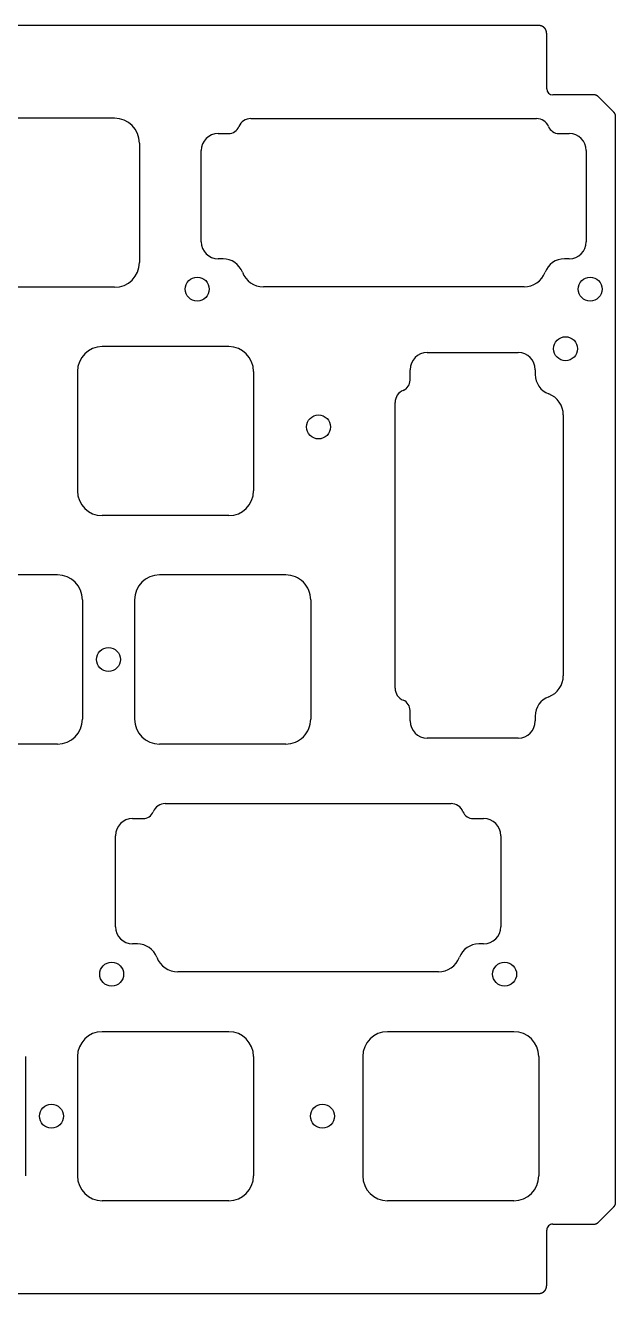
# Model space of a CAD drawing. Header units: millimetres. Extents: x -9 to 276, y -91 to 15.
# Drawn here: x 226.4 to 275.7, y -91 to 14.8 of the extents above; entities that cross this region are included whole.
import ezdxf

# ---------------------------------------------------------------- set-up
doc = ezdxf.new("R2010")
doc.units = ezdxf.units.MM
doc.layers.add('BLACK', color=7, linetype='CONTINUOUS')
doc.layers.add('Edge.Cuts', color=53, linetype='CONTINUOUS', true_color=0xc8a339)

msp = doc.modelspace()

# ---------------------------------------------------------------- linework, layer by layer
at = {"layer": 'BLACK', "linetype": 'Continuous'}
for p, q in [((243.4, -69.15), (232.849999, -69.15)), ((267.2125, -69.15), (256.662499, -69.15)), ((226.425, -71.225), (226.425, -81.175)), ((230.775, -71.225), (230.775, -81.175001)), ((245.475, -71.225), (245.475, -81.175)), ((254.5875, -71.225), (254.5875, -81.175001)), ((269.2875, -71.225), (269.2875, -81.175)), ((243.4, -83.25), (232.85, -83.25)), ((267.2125, -83.25), (256.6625, -83.25))]:
    msp.add_line(p, q, dxfattribs=at)
at = {"layer": 'BLACK'}
for centre in [(228.6, -76.2), (251.221875, -76.2)]:
    msp.add_circle(centre, 1, dxfattribs=at)
for centre, radius, start, end in [((232.850004, -71.225004), 2.075004, 90.00013806, 179.99988955), ((243.4, -71.225), 2.075, 0, 90), ((256.662504, -71.225004), 2.075004, 90.00013806, 179.99988955), ((267.2125, -71.225), 2.075, 0, 90), ((232.850002, -81.174998), 2.075002, 180.00008284, 269.99994478), ((243.4, -81.175), 2.075, 270, 0), ((256.662502, -81.174998), 2.075002, 180.00008284, 269.99994478), ((267.2125, -81.175), 2.075, 270, 0)]:
    msp.add_arc(centre, radius, start, end, dxfattribs=at)
at = {"layer": 'Edge.Cuts', "linetype": 'CONTINUOUS'}
for p, q in [((269.150556, 14.8), (186.150852, 14.8)), ((269.158048, 14.799982), (269.150556, 14.8)), ((269.169203, 14.79989), (269.158048, 14.799982)), ((269.180241, 14.799719), (269.169203, 14.79989)), ((269.191162, 14.799471), (269.180241, 14.799719)), ((269.201967, 14.799146), (269.191162, 14.799471)), ((269.212659, 14.798746), (269.201967, 14.799146)), ((269.223237, 14.79827), (269.212659, 14.798746)), ((269.233703, 14.797719), (269.223237, 14.79827)), ((269.244058, 14.797096), (269.233703, 14.797719)), ((269.254303, 14.796399), (269.244058, 14.797096)), ((269.264439, 14.79563), (269.254303, 14.796399)), ((269.274467, 14.79479), (269.264439, 14.79563)), ((269.284389, 14.793879), (269.274467, 14.79479)), ((269.294204, 14.792898), (269.284389, 14.793879)), ((269.303916, 14.791848), (269.294204, 14.792898)), ((269.313523, 14.790729), (269.303916, 14.791848)), ((269.323028, 14.789543), (269.313523, 14.790729)), ((269.332431, 14.788289), (269.323028, 14.789543)), ((269.341734, 14.786968), (269.332431, 14.788289)), ((269.350937, 14.785582), (269.341734, 14.786968)), ((269.360041, 14.78413), (269.350937, 14.785582)), ((269.369048, 14.782613), (269.360041, 14.78413)), ((269.377958, 14.781032), (269.369048, 14.782613)), ((269.386773, 14.779387), (269.377958, 14.781032)), ((269.395493, 14.777679), (269.386773, 14.779387)), ((269.404119, 14.775909), (269.395493, 14.777679)), ((269.412653, 14.774076), (269.404119, 14.775909)), ((269.421095, 14.772182), (269.412653, 14.774076)), ((269.429446, 14.770227), (269.421095, 14.772182)), ((269.437708, 14.768212), (269.429446, 14.770227)), ((269.44588, 14.766136), (269.437708, 14.768212)), ((269.453964, 14.764001), (269.44588, 14.766136)), ((269.461961, 14.761806), (269.453964, 14.764001)), ((269.469872, 14.759553), (269.461961, 14.761806)), ((269.477698, 14.757242), (269.469872, 14.759553)), ((269.485439, 14.754872), (269.477698, 14.757242)), ((269.493097, 14.752446), (269.485439, 14.754872)), ((269.500672, 14.749961), (269.493097, 14.752446)), ((269.508165, 14.74742), (269.500672, 14.749961)), ((269.515577, 14.744823), (269.508165, 14.74742)), ((269.522909, 14.742169), (269.515577, 14.744823)), ((269.530162, 14.73946), (269.522909, 14.742169)), ((269.537336, 14.736695), (269.530162, 14.73946)), ((269.544432, 14.733874), (269.537336, 14.736695)), ((269.551452, 14.730999), (269.544432, 14.733874)), ((269.558396, 14.728069), (269.551452, 14.730999)), ((269.565264, 14.725084), (269.558396, 14.728069)), ((269.572058, 14.722045), (269.565264, 14.725084)), ((269.578777, 14.718951), (269.572058, 14.722045)), ((269.585424, 14.715804), (269.578777, 14.718951)), ((269.591999, 14.712603), (269.585424, 14.715804)), ((269.598502, 14.709348), (269.591999, 14.712603)), ((269.604934, 14.706039), (269.598502, 14.709348)), ((269.611296, 14.702677), (269.604934, 14.706039)), ((269.617588, 14.699261), (269.611296, 14.702677)), ((269.623812, 14.695792), (269.617588, 14.699261)), ((269.629968, 14.69227), (269.623812, 14.695792)), ((269.636056, 14.688695), (269.629968, 14.69227)), ((269.642077, 14.685066), (269.636056, 14.688695)), ((269.648033, 14.681385), (269.642077, 14.685066)), ((269.653922, 14.67765), (269.648033, 14.681385)), ((269.659747, 14.673862), (269.653922, 14.67765)), ((269.665507, 14.67002), (269.659747, 14.673862)), ((269.671204, 14.666125), (269.665507, 14.67002)), ((269.676837, 14.662177), (269.671204, 14.666125)), ((269.682407, 14.658175), (269.676837, 14.662177)), ((269.687916, 14.65412), (269.682407, 14.658175)), ((269.693363, 14.65001), (269.687916, 14.65412)), ((269.698749, 14.645847), (269.693363, 14.65001)), ((269.704074, 14.64163), (269.698749, 14.645847)), ((269.709339, 14.637359), (269.704074, 14.64163)), ((269.714544, 14.633033), (269.709339, 14.637359)), ((269.71969, 14.628652), (269.714544, 14.633033)), ((269.724778, 14.624216), (269.71969, 14.628652)), ((269.729807, 14.619726), (269.724778, 14.624216)), ((269.734778, 14.615179), (269.729807, 14.619726)), ((269.739691, 14.610578), (269.734778, 14.615179)), ((269.744547, 14.60592), (269.739691, 14.610578)), ((269.749347, 14.601206), (269.744547, 14.60592)), ((269.751726, 14.598827), (269.749347, 14.601206)), ((269.75409, 14.596435), (269.751726, 14.598827)), ((269.75644, 14.594028), (269.75409, 14.596435)), ((269.758777, 14.591607), (269.75644, 14.594028)), ((269.761099, 14.589171), (269.758777, 14.591607)), ((269.763408, 14.586722), (269.761099, 14.589171)), ((269.765703, 14.584257), (269.763408, 14.586722)), ((269.767983, 14.581779), (269.765703, 14.584257)), ((269.77025, 14.579285), (269.767983, 14.581779)), ((269.772503, 14.576778), (269.77025, 14.579285)), ((269.774743, 14.574255), (269.772503, 14.576778)), ((269.776968, 14.571718), (269.774743, 14.574255)), ((269.779181, 14.569166), (269.776968, 14.571718)), ((269.781379, 14.566599), (269.779181, 14.569166)), ((269.783564, 14.564018), (269.781379, 14.566599)), ((269.785735, 14.561421), (269.783564, 14.564018)), ((269.787892, 14.55881), (269.785735, 14.561421)), ((269.790036, 14.556184), (269.787892, 14.55881)), ((269.792167, 14.553542), (269.790036, 14.556184)), ((269.794283, 14.550885), (269.792167, 14.553542)), ((269.796387, 14.548213), (269.794283, 14.550885)), ((269.798477, 14.545526), (269.796387, 14.548213)), ((269.800554, 14.542823), (269.798477, 14.545526)), ((269.802616, 14.540106), (269.800554, 14.542823)), ((269.804667, 14.537372), (269.802616, 14.540106)), ((269.806702, 14.534624), (269.804667, 14.537372)), ((269.808726, 14.531859), (269.806702, 14.534624)), ((269.810735, 14.529079), (269.808726, 14.531859)), ((269.812731, 14.526283), (269.810735, 14.529079)), ((269.814714, 14.523472), (269.812731, 14.526283)), ((269.816684, 14.520644), (269.814714, 14.523472)), ((269.818639, 14.517801), (269.816684, 14.520644)), ((269.820583, 14.514941), (269.818639, 14.517801)), ((269.822512, 14.512066), (269.820583, 14.514941)), ((269.824429, 14.509174), (269.822512, 14.512066)), ((269.826331, 14.506267), (269.824429, 14.509174)), ((269.828221, 14.503342), (269.826331, 14.506267)), ((269.830097, 14.500402), (269.828221, 14.503342)), ((269.831961, 14.497444), (269.830097, 14.500402)), ((269.83381, 14.494472), (269.831961, 14.497444)), ((269.835647, 14.491481), (269.83381, 14.494472)), ((269.83747, 14.488475), (269.835647, 14.491481)), ((269.839281, 14.48545), (269.83747, 14.488475)), ((269.841077, 14.482411), (269.839281, 14.48545)), ((269.842861, 14.479352), (269.841077, 14.482411)), ((269.84463, 14.476279), (269.842861, 14.479352)), ((269.846388, 14.473187), (269.84463, 14.476279)), ((269.848131, 14.470079), (269.846388, 14.473187)), ((269.849861, 14.466952), (269.848131, 14.470079)), ((269.851578, 14.46381), (269.849861, 14.466952)), ((269.853282, 14.460648), (269.851578, 14.46381)), ((269.854971, 14.457471), (269.853282, 14.460648)), ((269.856649, 14.454274), (269.854971, 14.457471)), ((269.858312, 14.451062), (269.856649, 14.454274)), ((269.859963, 14.447829), (269.858312, 14.451062)), ((269.861599, 14.444582), (269.859963, 14.447829)), ((269.863223, 14.441313), (269.861599, 14.444582)), ((269.864832, 14.438029), (269.863223, 14.441313)), ((269.866429, 14.434724), (269.864832, 14.438029)), ((269.868011, 14.431405), (269.866429, 14.434724)), ((269.869581, 14.428063), (269.868011, 14.431405)), ((269.871136, 14.424706), (269.869581, 14.428063)), ((269.87268, 14.421328), (269.871136, 14.424706)), ((269.874208, 14.417934), (269.87268, 14.421328)), ((269.875724, 14.414518), (269.874208, 14.417934)), ((269.877224, 14.411087), (269.875724, 14.414518)), ((269.878713, 14.407633), (269.877224, 14.411087)), ((269.880187, 14.404164), (269.878713, 14.407633)), ((269.881648, 14.400672), (269.880187, 14.404164)), ((269.883094, 14.397165), (269.881648, 14.400672)), ((269.884528, 14.393635), (269.883094, 14.397165)), ((269.885947, 14.390089), (269.884528, 14.393635)), ((269.887353, 14.386519), (269.885947, 14.390089)), ((269.888744, 14.382934), (269.887353, 14.386519)), ((269.890122, 14.379326), (269.888744, 14.382934)), ((269.891485, 14.375701), (269.890122, 14.379326)), ((269.892836, 14.372053), (269.891485, 14.375701)), ((269.894171, 14.368388), (269.892836, 14.372053)), ((269.895494, 14.364699), (269.894171, 14.368388)), ((269.8968, 14.360995), (269.895494, 14.364699)), ((269.898095, 14.357265), (269.8968, 14.360995)), ((269.899373, 14.35352), (269.898095, 14.357265)), ((269.900639, 14.34975), (269.899373, 14.35352)), ((269.90189, 14.345963), (269.900639, 14.34975)), ((269.903127, 14.342151), (269.90189, 14.345963)), ((269.904349, 14.338323), (269.903127, 14.342151)), ((269.905557, 14.33447), (269.904349, 14.338323)), ((269.90675, 14.3306), (269.905557, 14.33447)), ((269.90793, 14.326703), (269.90675, 14.3306)), ((269.909093, 14.322791), (269.90793, 14.326703)), ((269.910244, 14.318852), (269.909093, 14.322791)), ((269.911378, 14.314897), (269.910244, 14.318852)), ((269.9125, 14.310914), (269.911378, 14.314897)), ((269.913605, 14.306916), (269.9125, 14.310914)), ((269.914696, 14.302889), (269.913605, 14.306916)), ((269.915772, 14.298847), (269.914696, 14.302889)), ((269.916834, 14.294777), (269.915772, 14.298847)), ((269.917879, 14.29069), (269.916834, 14.294777)), ((269.918911, 14.286575), (269.917879, 14.29069)), ((269.919926, 14.282444), (269.918911, 14.286575)), ((269.920928, 14.278284), (269.919926, 14.282444)), ((269.921913, 14.274107), (269.920928, 14.278284)), ((269.922884, 14.269902), (269.921913, 14.274107)), ((269.923839, 14.265679), (269.922884, 14.269902)), ((269.924779, 14.261428), (269.923839, 14.265679)), ((269.925702, 14.25716), (269.924779, 14.261428)), ((269.926612, 14.252861), (269.925702, 14.25716)), ((269.927504, 14.248546), (269.926612, 14.252861)), ((269.928382, 14.244201), (269.927504, 14.248546)), ((269.929243, 14.239839), (269.928382, 14.244201)), ((269.93009, 14.235447), (269.929243, 14.239839)), ((269.930919, 14.231037), (269.93009, 14.235447)), ((269.931734, 14.226596), (269.930919, 14.231037)), ((269.932532, 14.222139), (269.931734, 14.226596)), ((269.933314, 14.21765), (269.932532, 14.222139)), ((269.934079, 14.213143), (269.933314, 14.21765)), ((269.93483, 14.208605), (269.934079, 14.213143)), ((269.935562, 14.20405), (269.93483, 14.208605)), ((269.93628, 14.199462), (269.935562, 14.20405)), ((269.93698, 14.194857), (269.93628, 14.199462)), ((269.937664, 14.19022), (269.93698, 14.194857)), ((269.938331, 14.185565), (269.937664, 14.19022)), ((269.938982, 14.180877), (269.938331, 14.185565)), ((269.939615, 14.176171), (269.938982, 14.180877)), ((269.940233, 14.171432), (269.939615, 14.176171)), ((269.940832, 14.166676), (269.940233, 14.171432)), ((269.941415, 14.161885), (269.940832, 14.166676)), ((269.941981, 14.157077), (269.941415, 14.161885)), ((269.94253, 14.152235), (269.941981, 14.157077)), ((269.943061, 14.147374), (269.94253, 14.152235)), ((269.943575, 14.142479), (269.943061, 14.147374)), ((269.944071, 14.137566), (269.943575, 14.142479)), ((269.944551, 14.132618), (269.944071, 14.137566)), ((269.945012, 14.127651), (269.944551, 14.132618)), ((269.945456, 14.12265), (269.945012, 14.127651)), ((269.945882, 14.11763), (269.945456, 14.12265)), ((269.94629, 14.112574), (269.945882, 14.11763)), ((269.94668, 14.1075), (269.94629, 14.112574)), ((269.947052, 14.102389), (269.94668, 14.1075)), ((269.947405, 14.09726), (269.947052, 14.102389)), ((269.947741, 14.092095), (269.947405, 14.09726)), ((269.948058, 14.08691), (269.947741, 14.092095)), ((269.948357, 14.081689), (269.948058, 14.08691)), ((269.948637, 14.076449), (269.948357, 14.081689)), ((269.948899, 14.071171), (269.948637, 14.076449)), ((269.949141, 14.065874), (269.948899, 14.071171)), ((269.949365, 14.06054), (269.949141, 14.065874)), ((269.94957, 14.055186), (269.949365, 14.06054)), ((269.949756, 14.049794), (269.94957, 14.055186)), ((269.949923, 14.044383), (269.949756, 14.049794)), ((269.95007, 14.038933), (269.949923, 14.044383)), ((269.950199, 14.033464), (269.95007, 14.038933)), ((269.950307, 14.027956), (269.950199, 14.033464)), ((269.950397, 14.022428), (269.950307, 14.027956)), ((269.950466, 14.016861), (269.950397, 14.022428)), ((269.950516, 14.011274), (269.950466, 14.016861)), ((269.950546, 14.005647), (269.950516, 14.011274)), ((269.950556, 14), (269.950546, 14.005647)), ((269.950556, 9.5), (269.950556, 14)), ((273.892893, 9), (270.450556, 9)), ((273.893601, 9), (273.892893, 9)), ((273.900408, 8.999952), (273.893601, 9)), ((273.907167, 8.999824), (273.900408, 8.999952)), ((273.913879, 8.999618), (273.907167, 8.999824)), ((273.920543, 8.999334), (273.913879, 8.999618)), ((273.92716, 8.998973), (273.920543, 8.999334)), ((273.933732, 8.998534), (273.92716, 8.998973)), ((273.940259, 8.998018), (273.933732, 8.998534)), ((273.946741, 8.997426), (273.940259, 8.998018)), ((273.953179, 8.996758), (273.946741, 8.997426)), ((273.959574, 8.996015), (273.953179, 8.996758)), ((273.965927, 8.995196), (273.959574, 8.996015)), ((273.972238, 8.994302), (273.965927, 8.995196)), ((273.978508, 8.993334), (273.972238, 8.994302)), ((273.984737, 8.992291), (273.978508, 8.993334)), ((273.990926, 8.991174), (273.984737, 8.992291)), ((273.997076, 8.989983), (273.990926, 8.991174)), ((274.003187, 8.988718), (273.997076, 8.989983)), ((274.00926, 8.98738), (274.003187, 8.988718)), ((274.015296, 8.985968), (274.00926, 8.98738)), ((274.021295, 8.984483), (274.015296, 8.985968)), ((274.027258, 8.982925), (274.021295, 8.984483)), ((274.033185, 8.981294), (274.027258, 8.982925)), ((274.039077, 8.979589), (274.033185, 8.981294)), ((274.044934, 8.977811), (274.039077, 8.979589)), ((274.050758, 8.97596), (274.044934, 8.977811)), ((274.056548, 8.974036), (274.050758, 8.97596)), ((274.062305, 8.972039), (274.056548, 8.974036)), ((274.068029, 8.969968), (274.062305, 8.972039)), ((274.073722, 8.967824), (274.068029, 8.969968)), ((274.079384, 8.965606), (274.073722, 8.967824)), ((274.085014, 8.963314), (274.079384, 8.965606)), ((274.087818, 8.96214), (274.085014, 8.963314)), ((274.090615, 8.960948), (274.087818, 8.96214)), ((274.093404, 8.959738), (274.090615, 8.960948)), ((274.096185, 8.958508), (274.093404, 8.959738)), ((274.098959, 8.95726), (274.096185, 8.958508)), ((274.101726, 8.955994), (274.098959, 8.95726)), ((274.104486, 8.954708), (274.101726, 8.955994)), ((274.107238, 8.953404), (274.104486, 8.954708)), ((274.109984, 8.952082), (274.107238, 8.953404)), ((274.112722, 8.95074), (274.109984, 8.952082)), ((274.115453, 8.949379), (274.112722, 8.95074)), ((274.118177, 8.948), (274.115453, 8.949379)), ((274.120895, 8.946602), (274.118177, 8.948)), ((274.123605, 8.945185), (274.120895, 8.946602)), ((274.126309, 8.943748), (274.123605, 8.945185)), ((274.129005, 8.942293), (274.126309, 8.943748)), ((274.131696, 8.940818), (274.129005, 8.942293)), ((274.134379, 8.939325), (274.131696, 8.940818)), ((274.137056, 8.937812), (274.134379, 8.939325)), ((274.139726, 8.93628), (274.137056, 8.937812)), ((274.142391, 8.934728), (274.139726, 8.93628)), ((274.145047, 8.933157), (274.142391, 8.934728)), ((274.147699, 8.931567), (274.145047, 8.933157)), ((274.150343, 8.929957), (274.147699, 8.931567)), ((274.152981, 8.928327), (274.150343, 8.929957)), ((274.155613, 8.926678), (274.152981, 8.928327)), ((274.158239, 8.925009), (274.155613, 8.926678)), ((274.160857, 8.923321), (274.158239, 8.925009)), ((274.163471, 8.921612), (274.160857, 8.923321)), ((274.166078, 8.919884), (274.163471, 8.921612)), ((274.168679, 8.918134), (274.166078, 8.919884)), ((274.171273, 8.916366), (274.168679, 8.918134)), ((274.173863, 8.914577), (274.171273, 8.916366)), ((274.176445, 8.912769), (274.173863, 8.914577)), ((274.179023, 8.910939), (274.176445, 8.912769)), ((274.181593, 8.90909), (274.179023, 8.910939)), ((274.184159, 8.907219), (274.181593, 8.90909)), ((274.186717, 8.905329), (274.184159, 8.907219)), ((274.189271, 8.903417), (274.186717, 8.905329)), ((274.191817, 8.901486), (274.189271, 8.903417)), ((274.19436, 8.899532), (274.191817, 8.901486)), ((274.196895, 8.897559), (274.19436, 8.899532)), ((274.199427, 8.895564), (274.196895, 8.897559)), ((274.20195, 8.893549), (274.199427, 8.895564)), ((274.20447, 8.891511), (274.20195, 8.893549)), ((274.206982, 8.889454), (274.20447, 8.891511)), ((274.209491, 8.887374), (274.206982, 8.889454)), ((274.211992, 8.885274), (274.209491, 8.887374)), ((274.21449, 8.88315), (274.211992, 8.885274)), ((274.21698, 8.881007), (274.21449, 8.88315)), ((274.219466, 8.87884), (274.21698, 8.881007)), ((274.221945, 8.876654), (274.219466, 8.87884)), ((274.224421, 8.874443), (274.221945, 8.876654)), ((274.226888, 8.872213), (274.224421, 8.874443)), ((274.229353, 8.869958), (274.226888, 8.872213)), ((274.23181, 8.867683), (274.229353, 8.869958)), ((274.234264, 8.865383), (274.23181, 8.867683)), ((274.23671, 8.863064), (274.234264, 8.865383)), ((274.239154, 8.860719), (274.23671, 8.863064)), ((274.241589, 8.858355), (274.239154, 8.860719)), ((274.244022, 8.855964), (274.241589, 8.858355)), ((274.246446, 8.853554), (274.244022, 8.855964)), ((275.553553, 7.546447), (274.246446, 8.853554)), ((275.554053, 7.545946), (275.553553, 7.546447)), ((275.558833, 7.541098), (275.554053, 7.545946)), ((275.563523, 7.536229), (275.558833, 7.541098)), ((275.568123, 7.531338), (275.563523, 7.536229)), ((275.572634, 7.526424), (275.568123, 7.531338)), ((275.577058, 7.521489), (275.572634, 7.526424)), ((275.581394, 7.516532), (275.577058, 7.521489)), ((275.585645, 7.511552), (275.581394, 7.516532)), ((275.58981, 7.50655), (275.585645, 7.511552)), ((275.59389, 7.501525), (275.58981, 7.50655)), ((275.597886, 7.496478), (275.59389, 7.501525)), ((275.601799, 7.491406), (275.597886, 7.496478)), ((275.60563, 7.486312), (275.601799, 7.491406)), ((275.609378, 7.481194), (275.60563, 7.486312)), ((275.613045, 7.476052), (275.609378, 7.481194)), ((275.616632, 7.470886), (275.613045, 7.476052)), ((275.620139, 7.465695), (275.616632, 7.470886)), ((275.623566, 7.460479), (275.620139, 7.465695)), ((275.626914, 7.455239), (275.623566, 7.460479)), ((275.630184, 7.449972), (275.626914, 7.455239)), ((275.633375, 7.44468), (275.630184, 7.449972)), ((275.63649, 7.439362), (275.633375, 7.44468)), ((275.639527, 7.434018), (275.63649, 7.439362)), ((275.642488, 7.428646), (275.639527, 7.434018)), ((275.645373, 7.423247), (275.642488, 7.428646)), ((275.648182, 7.417821), (275.645373, 7.423247)), ((275.650915, 7.412366), (275.648182, 7.417821)), ((275.653574, 7.406883), (275.650915, 7.412366)), ((275.656158, 7.401371), (275.653574, 7.406883)), ((233.875, 7.05), (223.325, 7.05)), ((275.658667, 7.395829), (275.656158, 7.401371)), ((275.661102, 7.390257), (275.658667, 7.395829)), ((275.663463, 7.384655), (275.661102, 7.390257)), ((275.664616, 7.381843), (275.663463, 7.384655)), ((275.66575, 7.379022), (275.664616, 7.381843)), ((275.666866, 7.376194), (275.66575, 7.379022)), ((275.667963, 7.373358), (275.666866, 7.376194)), ((275.669043, 7.370514), (275.667963, 7.373358)), ((275.670103, 7.367662), (275.669043, 7.370514)), ((275.671146, 7.364801), (275.670103, 7.367662)), ((275.67217, 7.361933), (275.671146, 7.364801)), ((275.673176, 7.359057), (275.67217, 7.361933)), ((275.674164, 7.356172), (275.673176, 7.359057)), ((275.675133, 7.353278), (275.674164, 7.356172)), ((275.676084, 7.350377), (275.675133, 7.353278)), ((275.677017, 7.347466), (275.676084, 7.350377)), ((275.677931, 7.344548), (275.677017, 7.347466)), ((275.678827, 7.34162), (275.677931, 7.344548)), ((275.679705, 7.338685), (275.678827, 7.34162)), ((275.680565, 7.335739), (275.679705, 7.338685)), ((275.681406, 7.332786), (275.680565, 7.335739)), ((275.682229, 7.329823), (275.681406, 7.332786)), ((275.683034, 7.326852), (275.682229, 7.329823)), ((275.68382, 7.32387), (275.683034, 7.326852)), ((275.684588, 7.320881), (275.68382, 7.32387)), ((275.685338, 7.317882), (275.684588, 7.320881)), ((275.68607, 7.314874), (275.685338, 7.317882)), ((275.686783, 7.311855), (275.68607, 7.314874)), ((275.687478, 7.308829), (275.686783, 7.311855)), ((275.688154, 7.305792), (275.687478, 7.308829)), ((275.688812, 7.302746), (275.688154, 7.305792)), ((275.689452, 7.299689), (275.688812, 7.302746)), ((275.690073, 7.296625), (275.689452, 7.299689)), ((275.690676, 7.293548), (275.690073, 7.296625)), ((275.69126, 7.290464), (275.690676, 7.293548)), ((275.691826, 7.287367), (275.69126, 7.290464)), ((275.692373, 7.284263), (275.691826, 7.287367)), ((275.692902, 7.281146), (275.692373, 7.284263)), ((275.693411, 7.278021), (275.692902, 7.281146)), ((275.693903, 7.274884), (275.693411, 7.278021)), ((275.694376, 7.271739), (275.693903, 7.274884)), ((275.69483, 7.268581), (275.694376, 7.271739)), ((275.695265, 7.265414), (275.69483, 7.268581)), ((275.695681, 7.262235), (275.695265, 7.265414)), ((275.696079, 7.259048), (275.695681, 7.262235)), ((275.696458, 7.255846), (275.696079, 7.259048)), ((275.696817, 7.252637), (275.696458, 7.255846)), ((275.697158, 7.249414), (275.696817, 7.252637)), ((275.69748, 7.246184), (275.697158, 7.249414)), ((275.697783, 7.242938), (275.69748, 7.246184)), ((275.698067, 7.239685), (275.697783, 7.242938)), ((275.698331, 7.236417), (275.698067, 7.239685)), ((275.698576, 7.233142), (275.698331, 7.236417)), ((275.698803, 7.229851), (275.698576, 7.233142)), ((275.699009, 7.226552), (275.698803, 7.229851)), ((275.699197, 7.223238), (275.699009, 7.226552)), ((275.699364, 7.219916), (275.699197, 7.223238)), ((275.699513, 7.216579), (275.699364, 7.219916)), ((275.699642, 7.213233), (275.699513, 7.216579)), ((275.699751, 7.209872), (275.699642, 7.213233)), ((275.69984, 7.206502), (275.699751, 7.209872)), ((275.69991, 7.203116), (275.69984, 7.206502)), ((275.69996, 7.199722), (275.69991, 7.203116)), ((275.69999, 7.196312), (275.69996, 7.199722)), ((275.7, 7.192893), (275.69999, 7.196312)), ((275.7, -83.39289), (275.7, 7.192893)), ((235.95, 4.975), (235.95, -4.975)), ((233.875, -7.05), (223.325, -7.05)), ((243.4, -12), (232.85, -12)), ((230.775, -14.075), (230.775, -24.025)), ((245.475, -14.075), (245.475, -24.025)), ((243.4, -26.1), (232.85, -26.1)), ((229.1125, -31.05), (218.5625, -31.05)), ((231.1875, -33.125), (231.1875, -43.075)), ((229.1125, -45.15), (218.5625, -45.15)), ((275.663314, -83.585011), (275.665606, -83.57938)), ((275.665606, -83.57938), (275.667824, -83.573718)), ((275.667824, -83.573718), (275.669968, -83.568026)), ((275.669968, -83.568026), (275.672039, -83.562301)), ((275.672039, -83.562301), (275.674036, -83.556544)), ((275.674036, -83.556544), (275.67596, -83.550754)), ((275.67596, -83.550754), (275.677811, -83.54493)), ((275.677811, -83.54493), (275.679589, -83.539073)), ((275.679589, -83.539073), (275.681294, -83.533181)), ((275.681294, -83.533181), (275.682925, -83.527254)), ((275.682925, -83.527254), (275.684483, -83.521292)), ((275.684483, -83.521292), (275.685968, -83.515293)), ((275.685968, -83.515293), (275.68738, -83.509257)), ((275.68738, -83.509257), (275.688718, -83.503184)), ((275.688718, -83.503184), (275.689983, -83.497072)), ((275.689983, -83.497072), (275.691174, -83.490922)), ((275.691174, -83.490922), (275.692291, -83.484733)), ((275.692291, -83.484733), (275.693333, -83.478504)), ((275.693333, -83.478504), (275.694302, -83.472234)), ((275.694302, -83.472234), (275.695196, -83.465924)), ((275.695196, -83.465924), (275.696015, -83.459571)), ((275.696015, -83.459571), (275.696758, -83.453176)), ((275.696758, -83.453176), (275.697426, -83.446738)), ((275.697426, -83.446738), (275.698018, -83.440255)), ((275.698018, -83.440255), (275.698534, -83.433729)), ((275.698534, -83.433729), (275.698973, -83.427157)), ((275.698973, -83.427157), (275.699334, -83.42054)), ((275.699334, -83.42054), (275.699618, -83.413876)), ((275.699618, -83.413876), (275.699824, -83.407164)), ((275.699824, -83.407164), (275.699952, -83.400405)), ((275.699952, -83.400405), (275.7, -83.393597)), ((275.7, -83.393597), (275.7, -83.39289)), ((274.246446, -85.05355), (275.553553, -83.746443)), ((275.553553, -83.746443), (275.555963, -83.744019)), ((275.555963, -83.744019), (275.558354, -83.741586)), ((275.558354, -83.741586), (275.560718, -83.739151)), ((275.560718, -83.739151), (275.563063, -83.736707)), ((275.563063, -83.736707), (275.565383, -83.734261)), ((275.565383, -83.734261), (275.567682, -83.731807)), ((275.567682, -83.731807), (275.569957, -83.72935)), ((275.569957, -83.72935), (275.572212, -83.726885)), ((275.572212, -83.726885), (275.574442, -83.724418)), ((275.574442, -83.724418), (275.576653, -83.721942)), ((275.576653, -83.721942), (275.57884, -83.719463)), ((275.57884, -83.719463), (275.581007, -83.716976)), ((275.581007, -83.716976), (275.58315, -83.714487)), ((275.58315, -83.714487), (275.585273, -83.711989)), ((275.585273, -83.711989), (275.587373, -83.709488)), ((275.587373, -83.709488), (275.589453, -83.706979)), ((275.589453, -83.706979), (275.591511, -83.704467)), ((275.591511, -83.704467), (275.593548, -83.701947)), ((275.593548, -83.701947), (275.595563, -83.699423)), ((275.595563, -83.699423), (275.597559, -83.696892)), ((275.597559, -83.696892), (275.599532, -83.694357)), ((275.599532, -83.694357), (275.601485, -83.691814)), ((275.601485, -83.691814), (275.603416, -83.689268)), ((275.603416, -83.689268), (275.605329, -83.686713)), ((275.605329, -83.686713), (275.607218, -83.684155)), ((275.607218, -83.684155), (275.609089, -83.681589)), ((275.609089, -83.681589), (275.610938, -83.679019)), ((275.610938, -83.679019), (275.612768, -83.676441)), ((275.612768, -83.676441), (275.614577, -83.67386)), ((275.614577, -83.67386), (275.616366, -83.67127)), ((275.616366, -83.67127), (275.618134, -83.668676)), ((275.618134, -83.668676), (275.619883, -83.666074)), ((275.619883, -83.666074), (275.621611, -83.663468)), ((275.621611, -83.663468), (275.62332, -83.660854)), ((275.62332, -83.660854), (275.625008, -83.658235)), ((275.625008, -83.658235), (275.626678, -83.655609)), ((275.626678, -83.655609), (275.628327, -83.652978)), ((275.628327, -83.652978), (275.629957, -83.650339)), ((275.629957, -83.650339), (275.631566, -83.647695)), ((275.631566, -83.647695), (275.633157, -83.645044)), ((275.633157, -83.645044), (275.634728, -83.642387)), ((275.634728, -83.642387), (275.63628, -83.639723)), ((275.63628, -83.639723), (275.637811, -83.637053)), ((275.637811, -83.637053), (275.639325, -83.634375)), ((275.639325, -83.634375), (275.640818, -83.631692)), ((275.640818, -83.631692), (275.642293, -83.629002)), ((275.642293, -83.629002), (275.643748, -83.626305)), ((275.643748, -83.626305), (275.645185, -83.623601)), ((275.645185, -83.623601), (275.646602, -83.620891)), ((275.646602, -83.620891), (275.648, -83.618173)), ((275.648, -83.618173), (275.649379, -83.61545)), ((275.649379, -83.61545), (275.65074, -83.612718)), ((275.65074, -83.612718), (275.652081, -83.60998)), ((275.652081, -83.60998), (275.653404, -83.607234)), ((275.653404, -83.607234), (275.654708, -83.604482)), ((275.654708, -83.604482), (275.655994, -83.601722)), ((275.655994, -83.601722), (275.65726, -83.598956)), ((275.65726, -83.598956), (275.658508, -83.596181)), ((275.658508, -83.596181), (275.659737, -83.5934)), ((275.659737, -83.5934), (275.660948, -83.590611)), ((275.660948, -83.590611), (275.66214, -83.587815)), ((275.66214, -83.587815), (275.663314, -83.585011)), ((270.450556, -85.199997), (273.892893, -85.199997)), ((273.892893, -85.199997), (273.896312, -85.199987)), ((273.896312, -85.199987), (273.899722, -85.199957)), ((273.899722, -85.199957), (273.903116, -85.199907)), ((273.903116, -85.199907), (273.906502, -85.199837)), ((273.906502, -85.199837), (273.909871, -85.199748)), ((273.909871, -85.199748), (273.913233, -85.199639)), ((273.913233, -85.199639), (273.916578, -85.19951)), ((273.916578, -85.19951), (273.919916, -85.199361)), ((273.919916, -85.199361), (273.923238, -85.199194)), ((273.923238, -85.199194), (273.926552, -85.199006)), ((273.926552, -85.199006), (273.929851, -85.1988)), ((273.929851, -85.1988), (273.933141, -85.198573)), ((273.933141, -85.198573), (273.936417, -85.198328)), ((273.936417, -85.198328), (273.939685, -85.198064)), ((273.939685, -85.198064), (273.942938, -85.19778)), ((273.942938, -85.19778), (273.946183, -85.197477)), ((273.946183, -85.197477), (273.949414, -85.197155)), ((273.949414, -85.197155), (273.952637, -85.196814)), ((273.952637, -85.196814), (273.955846, -85.196455)), ((273.955846, -85.196455), (273.959047, -85.196076)), ((273.959047, -85.196076), (273.962235, -85.195678)), ((273.962235, -85.195678), (273.965414, -85.195262)), ((273.965414, -85.195262), (273.96858, -85.194827)), ((273.96858, -85.194827), (273.971738, -85.194373)), ((273.971738, -85.194373), (273.974884, -85.1939)), ((273.974884, -85.1939), (273.978021, -85.193408)), ((273.978021, -85.193408), (273.981146, -85.192899)), ((273.981146, -85.192899), (273.984262, -85.19237)), ((273.984262, -85.19237), (273.987367, -85.191823)), ((273.987367, -85.191823), (273.990463, -85.191257)), ((273.990463, -85.191257), (273.993547, -85.190673)), ((273.993547, -85.190673), (273.996624, -85.19007)), ((273.996624, -85.19007), (273.999689, -85.189449)), ((273.999689, -85.189449), (274.002746, -85.188809)), ((274.002746, -85.188809), (274.005791, -85.188151)), ((274.005791, -85.188151), (274.008829, -85.187475)), ((274.008829, -85.187475), (274.011855, -85.18678)), ((274.011855, -85.18678), (274.014873, -85.186067)), ((274.014873, -85.186067), (274.017881, -85.185335)), ((274.017881, -85.185335), (274.020881, -85.184585)), ((274.020881, -85.184585), (274.02387, -85.183817)), ((274.02387, -85.183817), (274.026851, -85.183031)), ((274.026851, -85.183031), (274.029822, -85.182226)), ((274.029822, -85.182226), (274.032786, -85.181403)), ((274.032786, -85.181403), (274.035739, -85.180562)), ((274.035739, -85.180562), (274.038684, -85.179702)), ((274.038684, -85.179702), (274.04162, -85.178824)), ((274.04162, -85.178824), (274.044548, -85.177928)), ((274.044548, -85.177928), (274.047466, -85.177014)), ((274.047466, -85.177014), (274.050376, -85.176081)), ((274.050376, -85.176081), (274.053278, -85.17513)), ((274.053278, -85.17513), (274.056171, -85.174161)), ((274.056171, -85.174161), (274.059056, -85.173173)), ((274.059056, -85.173173), (274.061933, -85.172167)), ((274.061933, -85.172167), (274.064801, -85.171143)), ((274.064801, -85.171143), (274.067661, -85.1701)), ((274.067661, -85.1701), (274.070513, -85.16904)), ((274.070513, -85.16904), (274.073357, -85.16796)), ((274.073357, -85.16796), (274.076193, -85.166863)), ((274.076193, -85.166863), (274.079022, -85.165747)), ((274.079022, -85.165747), (274.081842, -85.164612)), ((274.081842, -85.164612), (274.084655, -85.16346)), ((274.084655, -85.16346), (274.090257, -85.161099)), ((274.090257, -85.161099), (274.095828, -85.158664)), ((274.095828, -85.158664), (274.10137, -85.156154)), ((274.10137, -85.156154), (274.106882, -85.153571)), ((274.106882, -85.153571), (274.112365, -85.150912)), ((274.112365, -85.150912), (274.11782, -85.148179)), ((274.11782, -85.148179), (274.123247, -85.14537)), ((274.123247, -85.14537), (274.128645, -85.142485)), ((274.128645, -85.142485), (274.134017, -85.139524)), ((274.134017, -85.139524), (274.139362, -85.136487)), ((274.139362, -85.136487), (274.14468, -85.133372)), ((274.14468, -85.133372), (274.149972, -85.13018)), ((274.149972, -85.13018), (274.155238, -85.126911)), ((274.155238, -85.126911), (274.160479, -85.123563)), ((274.160479, -85.123563), (274.165694, -85.120135)), ((274.165694, -85.120135), (274.170885, -85.116629)), ((274.170885, -85.116629), (274.176051, -85.113042)), ((274.176051, -85.113042), (274.181193, -85.109375)), ((274.181193, -85.109375), (274.186311, -85.105626)), ((274.186311, -85.105626), (274.191406, -85.101796)), ((274.191406, -85.101796), (274.196477, -85.097883)), ((274.196477, -85.097883), (274.201525, -85.093887)), ((274.201525, -85.093887), (274.20655, -85.089806)), ((274.20655, -85.089806), (274.211552, -85.085641)), ((274.211552, -85.085641), (274.216531, -85.081391)), ((274.216531, -85.081391), (274.221489, -85.077054)), ((274.221489, -85.077054), (274.226424, -85.072631)), ((274.226424, -85.072631), (274.231337, -85.068119)), ((274.231337, -85.068119), (274.236228, -85.063519)), ((274.236228, -85.063519), (274.241098, -85.05883)), ((274.241098, -85.05883), (274.245945, -85.05405)), ((274.245945, -85.05405), (274.246446, -85.05355)), ((269.950556, -90.199997), (269.950556, -85.699997)), ((269.331433, -90.988423), (269.336121, -90.987772)), ((269.336121, -90.987772), (269.340776, -90.987105)), ((269.340776, -90.987105), (269.345413, -90.986421)), ((269.345413, -90.986421), (269.350018, -90.985721)), ((269.350018, -90.985721), (269.354606, -90.985003)), ((269.354606, -90.985003), (269.359161, -90.984271)), ((269.359161, -90.984271), (269.363699, -90.98352)), ((269.363699, -90.98352), (269.368206, -90.982755)), ((269.368206, -90.982755), (269.372695, -90.981973)), ((269.372695, -90.981973), (269.377152, -90.981175)), ((269.377152, -90.981175), (269.381593, -90.98036)), ((269.381593, -90.98036), (269.386003, -90.979531)), ((269.386003, -90.979531), (269.390395, -90.978684)), ((269.390395, -90.978684), (269.394757, -90.977823)), ((269.394757, -90.977823), (269.399102, -90.976945)), ((269.399102, -90.976945), (269.403417, -90.976053)), ((269.403417, -90.976053), (269.407715, -90.975143)), ((269.407715, -90.975143), (269.411984, -90.97422)), ((269.411984, -90.97422), (269.416235, -90.97328)), ((269.416235, -90.97328), (269.420458, -90.972325)), ((269.420458, -90.972325), (269.424663, -90.971354)), ((269.424663, -90.971354), (269.42884, -90.970369)), ((269.42884, -90.970369), (269.433, -90.969367)), ((269.433, -90.969367), (269.437131, -90.968352)), ((269.437131, -90.968352), (269.441246, -90.96732)), ((269.441246, -90.96732), (269.445333, -90.966275)), ((269.445333, -90.966275), (269.449403, -90.965213)), ((269.449403, -90.965213), (269.453445, -90.964137)), ((269.453445, -90.964137), (269.457472, -90.963046)), ((269.457472, -90.963046), (269.46147, -90.961941)), ((269.46147, -90.961941), (269.465453, -90.960819)), ((269.465453, -90.960819), (269.469408, -90.959685)), ((269.469408, -90.959685), (269.473347, -90.958534)), ((269.473347, -90.958534), (269.477259, -90.957371)), ((269.477259, -90.957371), (269.481156, -90.956191)), ((269.481156, -90.956191), (269.485026, -90.954998)), ((269.485026, -90.954998), (269.488879, -90.95379)), ((269.488879, -90.95379), (269.492707, -90.952568)), ((269.492707, -90.952568), (269.496519, -90.951331)), ((269.496519, -90.951331), (269.500306, -90.95008)), ((269.500306, -90.95008), (269.504076, -90.948814)), ((269.504076, -90.948814), (269.507821, -90.947536)), ((269.507821, -90.947536), (269.511551, -90.946241)), ((269.511551, -90.946241), (269.515255, -90.944935)), ((269.515255, -90.944935), (269.518944, -90.943612)), ((269.518944, -90.943612), (269.522609, -90.942277)), ((269.522609, -90.942277), (269.526257, -90.940926)), ((269.526257, -90.940926), (269.529882, -90.939563)), ((269.529882, -90.939563), (269.53349, -90.938185)), ((269.53349, -90.938185), (269.537075, -90.936794)), ((269.537075, -90.936794), (269.540645, -90.935388)), ((269.540645, -90.935388), (269.544191, -90.933969)), ((269.544191, -90.933969), (269.547721, -90.932535)), ((269.547721, -90.932535), (269.551228, -90.931089)), ((269.551228, -90.931089), (269.55472, -90.929628)), ((269.55472, -90.929628), (269.558189, -90.928154)), ((269.558189, -90.928154), (269.561643, -90.926665)), ((269.561643, -90.926665), (269.565074, -90.925165)), ((269.565074, -90.925165), (269.56849, -90.923649)), ((269.56849, -90.923649), (269.571884, -90.922121)), ((269.571884, -90.922121), (269.575262, -90.920577)), ((269.575262, -90.920577), (269.578619, -90.919022)), ((269.578619, -90.919022), (269.581961, -90.917452)), ((269.581961, -90.917452), (269.58528, -90.91587)), ((269.58528, -90.91587), (269.588585, -90.914273)), ((269.588585, -90.914273), (269.591869, -90.912664)), ((269.591869, -90.912664), (269.595138, -90.91104)), ((269.595138, -90.91104), (269.598385, -90.909404)), ((269.598385, -90.909404), (269.601618, -90.907753)), ((269.601618, -90.907753), (269.60483, -90.90609)), ((269.60483, -90.90609), (269.608027, -90.904412)), ((269.608027, -90.904412), (269.611204, -90.902723)), ((269.611204, -90.902723), (269.614366, -90.901019)), ((269.614366, -90.901019), (269.617508, -90.899302)), ((269.617508, -90.899302), (269.620635, -90.897572)), ((269.620635, -90.897572), (269.623743, -90.895829)), ((269.623743, -90.895829), (269.626835, -90.894071)), ((269.626835, -90.894071), (269.629908, -90.892302)), ((269.629908, -90.892302), (269.632967, -90.890518)), ((269.632967, -90.890518), (269.636006, -90.888722)), ((269.636006, -90.888722), (269.639031, -90.886911)), ((269.639031, -90.886911), (269.642037, -90.885088)), ((269.642037, -90.885088), (269.645028, -90.883251)), ((269.645028, -90.883251), (269.648, -90.881402)), ((269.648, -90.881402), (269.650958, -90.879538)), ((269.650958, -90.879538), (269.653898, -90.877662)), ((269.653898, -90.877662), (269.656823, -90.875772)), ((269.656823, -90.875772), (269.65973, -90.87387)), ((269.65973, -90.87387), (269.662622, -90.871953)), ((269.662622, -90.871953), (269.665497, -90.870024)), ((269.665497, -90.870024), (269.668357, -90.86808)), ((269.668357, -90.86808), (269.6712, -90.866125)), ((269.6712, -90.866125), (269.674028, -90.864155)), ((269.674028, -90.864155), (269.676839, -90.862172)), ((269.676839, -90.862172), (269.679635, -90.860176)), ((269.679635, -90.860176), (269.682415, -90.858167)), ((269.682415, -90.858167), (269.68518, -90.856143)), ((269.68518, -90.856143), (269.687928, -90.854108)), ((269.687928, -90.854108), (269.690662, -90.852057)), ((269.690662, -90.852057), (269.693379, -90.849995)), ((269.693379, -90.849995), (269.696082, -90.847918)), ((269.696082, -90.847918), (269.698769, -90.845828)), ((269.698769, -90.845828), (269.701441, -90.843724)), ((269.701441, -90.843724), (269.704098, -90.841608)), ((269.704098, -90.841608), (269.70674, -90.839477)), ((269.70674, -90.839477), (269.709366, -90.837333)), ((269.709366, -90.837333), (269.711977, -90.835176)), ((269.711977, -90.835176), (269.714574, -90.833005)), ((269.714574, -90.833005), (269.717155, -90.83082)), ((269.717155, -90.83082), (269.719722, -90.828622)), ((269.719722, -90.828622), (269.722274, -90.826409)), ((269.722274, -90.826409), (269.724811, -90.824184)), ((269.724811, -90.824184), (269.727334, -90.821944)), ((269.727334, -90.821944), (269.729841, -90.819691)), ((269.729841, -90.819691), (269.732335, -90.817424)), ((269.732335, -90.817424), (269.734813, -90.815144)), ((269.734813, -90.815144), (269.737278, -90.812849)), ((269.737278, -90.812849), (269.739727, -90.81054)), ((269.739727, -90.81054), (269.742163, -90.808218)), ((269.742163, -90.808218), (269.744584, -90.805881)), ((269.744584, -90.805881), (269.746991, -90.803531)), ((269.746991, -90.803531), (269.749383, -90.801167)), ((269.749383, -90.801167), (269.751762, -90.798788)), ((269.751762, -90.798788), (269.756476, -90.793988)), ((269.756476, -90.793988), (269.761134, -90.789132)), ((269.761134, -90.789132), (269.765735, -90.784219)), ((269.765735, -90.784219), (269.770282, -90.779248)), ((269.770282, -90.779248), (269.774772, -90.774219)), ((269.774772, -90.774219), (269.779208, -90.769131)), ((269.779208, -90.769131), (269.783589, -90.763985)), ((269.783589, -90.763985), (269.787915, -90.75878)), ((269.787915, -90.75878), (269.792186, -90.753515)), ((269.792186, -90.753515), (269.796403, -90.74819)), ((269.796403, -90.74819), (269.800566, -90.742804)), ((269.800566, -90.742804), (269.804676, -90.737357)), ((269.804676, -90.737357), (269.808731, -90.731849)), ((269.808731, -90.731849), (269.812733, -90.726278)), ((269.812733, -90.726278), (269.816681, -90.720645)), ((269.816681, -90.720645), (269.820576, -90.714948)), ((269.820576, -90.714948), (269.824418, -90.709188)), ((269.824418, -90.709188), (269.828206, -90.703363)), ((269.828206, -90.703363), (269.831941, -90.697474)), ((269.831941, -90.697474), (269.835622, -90.691518)), ((269.835622, -90.691518), (269.839251, -90.685497)), ((269.839251, -90.685497), (269.842826, -90.679409)), ((269.842826, -90.679409), (269.846348, -90.673253)), ((269.846348, -90.673253), (269.849817, -90.667029)), ((269.849817, -90.667029), (269.853233, -90.660737)), ((269.853233, -90.660737), (269.856595, -90.654375)), ((269.856595, -90.654375), (269.859904, -90.647943)), ((269.859904, -90.647943), (269.863159, -90.64144)), ((269.863159, -90.64144), (269.86636, -90.634865)), ((269.86636, -90.634865), (269.869507, -90.628218)), ((269.869507, -90.628218), (269.872601, -90.621499)), ((269.872601, -90.621499), (269.87564, -90.614705)), ((269.87564, -90.614705), (269.878625, -90.607837)), ((269.878625, -90.607837), (269.881555, -90.600893)), ((269.881555, -90.600893), (269.88443, -90.593873)), ((269.88443, -90.593873), (269.887251, -90.586777)), ((269.887251, -90.586777), (269.890016, -90.579603)), ((269.890016, -90.579603), (269.892725, -90.57235)), ((269.892725, -90.57235), (269.895379, -90.565018)), ((269.895379, -90.565018), (269.897976, -90.557606)), ((269.897976, -90.557606), (269.900517, -90.550113)), ((269.900517, -90.550113), (269.903002, -90.542538)), ((269.903002, -90.542538), (269.905428, -90.53488)), ((269.905428, -90.53488), (269.907798, -90.527139)), ((269.907798, -90.527139), (269.910109, -90.519313)), ((269.910109, -90.519313), (269.912362, -90.511402)), ((269.912362, -90.511402), (269.914557, -90.503405)), ((269.914557, -90.503405), (269.916692, -90.495321)), ((269.916692, -90.495321), (269.918768, -90.487149)), ((269.918768, -90.487149), (269.920783, -90.478887)), ((269.920783, -90.478887), (269.922738, -90.470536)), ((269.922738, -90.470536), (269.924632, -90.462094)), ((269.924632, -90.462094), (269.926465, -90.45356)), ((269.926465, -90.45356), (269.928235, -90.444934)), ((269.928235, -90.444934), (269.929943, -90.436214)), ((269.929943, -90.436214), (269.931588, -90.427399)), ((269.931588, -90.427399), (269.933169, -90.418489)), ((269.933169, -90.418489), (269.934686, -90.409482)), ((269.934686, -90.409482), (269.936138, -90.400378)), ((269.936138, -90.400378), (269.937524, -90.391175)), ((269.937524, -90.391175), (269.938845, -90.381872)), ((269.938845, -90.381872), (269.940099, -90.372469)), ((269.940099, -90.372469), (269.941285, -90.362964)), ((269.941285, -90.362964), (269.942404, -90.353357)), ((269.942404, -90.353357), (269.943454, -90.343646)), ((269.943454, -90.343646), (269.944435, -90.33383)), ((269.944435, -90.33383), (269.945346, -90.323908)), ((269.945346, -90.323908), (269.946186, -90.31388)), ((269.946186, -90.31388), (269.946955, -90.303744)), ((269.946955, -90.303744), (269.947652, -90.293499)), ((269.947652, -90.293499), (269.948275, -90.283144)), ((269.948275, -90.283144), (269.948826, -90.272678)), ((269.948826, -90.272678), (269.949302, -90.2621)), ((269.949302, -90.2621), (269.949702, -90.251408)), ((269.949702, -90.251408), (269.950027, -90.240603)), ((269.950027, -90.240603), (269.950275, -90.229682)), ((269.950275, -90.229682), (269.950446, -90.218644)), ((269.950446, -90.218644), (269.950538, -90.207489)), ((269.950538, -90.207489), (269.950556, -90.199997)), ((186.150852, -90.999997), (269.150556, -90.999997)), ((269.150556, -90.999997), (269.156203, -90.999987)), ((269.156203, -90.999987), (269.16183, -90.999957)), ((269.16183, -90.999957), (269.167417, -90.999907)), ((269.167417, -90.999907), (269.172984, -90.999838)), ((269.172984, -90.999838), (269.178512, -90.999748)), ((269.178512, -90.999748), (269.18402, -90.99964)), ((269.18402, -90.99964), (269.189489, -90.999511)), ((269.189489, -90.999511), (269.194939, -90.999364)), ((269.194939, -90.999364), (269.20035, -90.999197)), ((269.20035, -90.999197), (269.205742, -90.999011)), ((269.205742, -90.999011), (269.211096, -90.998806)), ((269.211096, -90.998806), (269.21643, -90.998582)), ((269.21643, -90.998582), (269.221727, -90.99834)), ((269.221727, -90.99834), (269.227005, -90.998078)), ((269.227005, -90.998078), (269.232245, -90.997798)), ((269.232245, -90.997798), (269.237466, -90.997499)), ((269.237466, -90.997499), (269.242651, -90.997182)), ((269.242651, -90.997182), (269.247816, -90.996846)), ((269.247816, -90.996846), (269.252945, -90.996493)), ((269.252945, -90.996493), (269.258056, -90.996121)), ((269.258056, -90.996121), (269.26313, -90.995731)), ((269.26313, -90.995731), (269.268186, -90.995323)), ((269.268186, -90.995323), (269.273206, -90.994897)), ((269.273206, -90.994897), (269.278207, -90.994453)), ((269.278207, -90.994453), (269.283174, -90.993992)), ((269.283174, -90.993992), (269.288122, -90.993512)), ((269.288122, -90.993512), (269.293035, -90.993016)), ((269.293035, -90.993016), (269.29793, -90.992502)), ((269.29793, -90.992502), (269.30279, -90.991971)), ((269.30279, -90.991971), (269.307633, -90.991422)), ((269.307633, -90.991422), (269.312441, -90.990856)), ((269.312441, -90.990856), (269.317232, -90.990273)), ((269.317232, -90.990273), (269.321988, -90.989674)), ((269.321988, -90.989674), (269.326727, -90.989056)), ((269.326727, -90.989056), (269.331433, -90.988423))]:
    msp.add_line(p, q, dxfattribs=at)
at = {"layer": 'Edge.Cuts', "linetype": 'Continuous'}
for p, q in [((245.24718, 7.0276), (269.10242, 7.0276)), ((242.52436, 5.77544), (243.38997, 5.77544)), ((270.95963, 5.77544), (271.82524, 5.77544)), ((241.09936, -3.25044), (241.09936, 4.35044)), ((273.25024, 4.35044), (273.25024, -3.25044)), ((242.9284, -4.67544), (242.52436, -4.67544)), ((271.82524, -4.67544), (271.4212, -4.67544)), ((268.0503, -7.01191), (246.2993, -7.01191)), ((259.96831, -12.49976), (267.56919, -12.49976)), ((258.54331, -14.79037), (258.54331, -13.92476)), ((268.99419, -13.92476), (268.99419, -14.3288)), ((257.29115, -40.50282), (257.29115, -16.64758)), ((271.33066, -17.6997), (271.33066, -39.4507)), ((248.16875, -31.05), (237.618749, -31.05)), ((235.54375, -33.125), (235.54375, -43.075001)), ((250.24375, -33.125), (250.24375, -43.075)), ((258.54331, -43.22564), (258.54331, -42.36003)), ((268.99419, -42.8216), (268.99419, -43.22564)), ((248.16875, -45.15), (237.61875, -45.15)), ((267.56919, -44.65064), (259.96831, -44.65064)), ((238.10343, -50.1224), (261.95867, -50.1224)), ((235.38061, -51.37456), (236.24622, -51.37456)), ((263.81588, -51.37456), (264.68149, -51.37456)), ((233.95561, -60.40044), (233.95561, -52.79956)), ((266.10649, -52.79956), (266.10649, -60.40044)), ((235.78465, -61.82544), (235.38061, -61.82544)), ((264.68149, -61.82544), (264.27745, -61.82544)), ((260.90655, -64.16191), (239.15555, -64.16191))]:
    msp.add_line(p, q, dxfattribs=at)
at = {"layer": 'Edge.Cuts'}
for centre in [(240.775, -7.2), (273.575, -7.2), (271.51875, -12.175), (250.9012, -18.7), (233.3625, -38.1), (233.63125, -64.35), (266.43125, -64.35)]:
    msp.add_circle(centre, 1, dxfattribs=at)
for centre, radius, start, end in [((270.450579, 9.500015), 0.500015, -179.99828121, -90.00263553), ((233.875, 4.975), 2.075, 0, 90), ((243.38997, 6.70385), 0.928411, 270, 337.97729805), ((245.2472, 5.9526), 1.075006, 90.00106597, 157.97610066), ((269.1024, 5.9526), 1.075, 22.02389934, 89.99893403), ((270.9596, 6.7039), 0.92846, 202.02625676, 270.00185132), ((242.52436, 4.35044), 1.425, 90, 180), ((271.82524, 4.35044), 1.425, 0, 90), ((242.52436, -3.25044), 1.425, 180, 270), ((271.8252, -3.2504), 1.42504, 270.00160826, 359.99839174), ((233.875, -4.975), 2.075, -90, 0), ((242.92841, -6.40037), 1.72493, 20.54597615, 90.00033216), ((271.4212, -6.4004), 1.724938, 90, 159.45340178), ((246.29931, -5.13696), 1.87495, 200.54592343, 269.99969441), ((268.0503, -5.137), 1.874943, 270, 339.45493501), ((232.85, -14.075), 2.075, 90, 180), ((243.4, -14.075), 2.075, 0, 90), ((259.96831, -13.92476), 1.425, 90, 180), ((267.56915, -13.9248), 1.42504, 0.00160826, 89.99839174), ((257.61485, -14.7904), 0.92846, 292.02625676, 0.00185132), ((270.71915, -14.3288), 1.724938, 180, 249.45340178), ((258.36615, -16.6476), 1.075, 112.02389934, 179.99893403), ((269.45575, -17.6997), 1.874943, 0, 69.45493501), ((232.85, -24.025), 2.075, -180, -90), ((243.4, -24.025), 2.075, -90, 0), ((229.1125, -33.125), 2.075, 0, 90), ((237.6188, -33.125), 2.07505, 90.00140823, 180), ((248.1688, -33.125), 2.075, 0, 90.00138062), ((269.45571, -39.45069), 1.87495, 290.54592343, 359.99969441), ((258.36615, -40.5028), 1.075006, 180.00106597, 247.97610066), ((270.71912, -42.82159), 1.72493, 110.54597615, 180.00033216), ((257.6149, -42.36003), 0.928411, 0, 67.97729805), ((229.1125, -43.075), 2.075, -90, 0), ((237.6188, -43.075), 2.075, 180.00002761, 269.99861938), ((248.1688, -43.075), 2.07495, 269.99861938, 0), ((259.96831, -43.22564), 1.425, 180, 270), ((267.56919, -43.22564), 1.425, 270, 0), ((238.10345, -51.1974), 1.075006, 90.00106597, 157.97610066), ((261.95865, -51.1974), 1.075, 22.02389934, 89.99893403), ((235.38061, -52.79956), 1.425, 90, 180), ((236.24622, -50.44615), 0.928411, 270, 337.97729805), ((263.81585, -50.4461), 0.92846, 202.02625676, 270.00185132), ((264.68149, -52.79956), 1.425, 0, 90), ((235.38061, -60.40044), 1.425, 180, 270), ((264.68145, -60.4004), 1.42504, 270.00160826, 359.99839174), ((235.78466, -63.55037), 1.72493, 20.54597615, 90.00033216), ((264.27745, -63.5504), 1.724938, 90, 159.45340178), ((239.15556, -62.28696), 1.87495, 200.54592343, 269.99969441), ((260.90655, -62.287), 1.874943, 270, 339.45493501), ((270.450479, -85.699985), 0.499923, -270.00882376, -179.99862469)]:
    msp.add_arc(centre, radius, start, end, dxfattribs=at)

doc.saveas('drawing.dxf')
